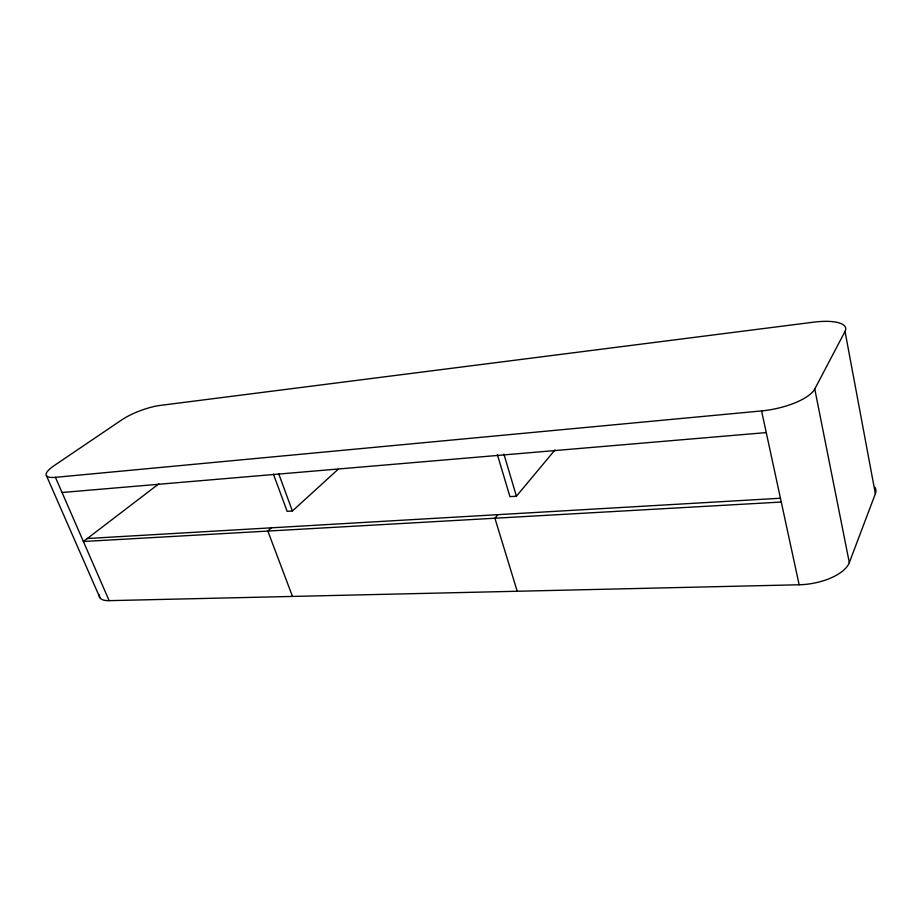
<?xml version="1.0" encoding="UTF-8"?>
<svg xmlns="http://www.w3.org/2000/svg" width="922" height="922" viewBox="0 0 922 922"><rect width="100%" height="100%" fill="white"/><g stroke="black" fill="none" stroke-linecap="round" stroke-linejoin="round"><path stroke-width="1.38" d="M99.438 594.978A30.288 10.43 -23 0 0 109.153 600.648L799.155 584.767A42.009 19.454 -9.6 0 0 849.323 562.616L875.37 493.743A39.001 16.331 -9.8 0 0 874.943 487.289M849.323 562.616L814.76 388.992L845.036 331.413A40.902 12.839 -12.1 0 0 813.504 322.181L159.979 405.45A29.181 7.157 -20.6 0 0 121.9 419.787L54.098 465.656A31.452 8.021 -21.6 0 0 55.435 477.331L109.153 600.648M497.384 454.65L509.935 496.647L516.412 496.22L554.998 449.924M497.892 514.66L494.907 518.233L517.219 591.256M273.396 474.058L287.145 511.341L292.389 510.995L338.144 469.298M271.425 527.822L267.841 531.072L292.481 596.43M158.78 483.889L83.395 541.502L781.268 502.041M55.435 477.331L761.572 410.924A44.221 15.42 -12.1 0 0 814.76 388.992M62.051 492.498L766.251 432.591M87.29 538.517L780.346 498.249M46.457 475.694L99.91 597.733M278.663 473.608L292.389 510.995M503.908 454.097L516.412 496.22M761.572 410.924L799.155 584.767M845.036 331.413L875.37 493.743"/></g></svg>
